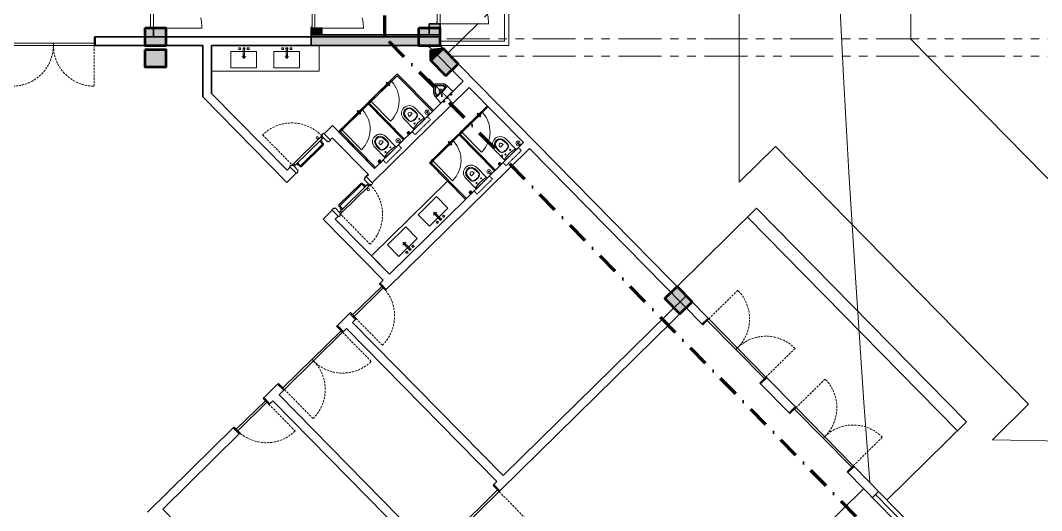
# Model space of a CAD drawing. Header units: millimetres. Extents: x -5316 to 10114, y -10026 to 11025.
# Drawn here: x 2586 to 4965, y -2601 to -1460 of the extents above; entities that cross this region are included whole.
import ezdxf

# ---------------------------------------------------------------- set-up
doc = ezdxf.new("R2010")
doc.units = ezdxf.units.MM
for name, pattern in [('CENTER2', [28.575, 19.05, -3.175, 3.175, -3.175]), ('DASHDOT', [1, 0.5, -0.25, 0, -0.25]), ('DASHDOT2', [0.5, 0.25, -0.125, 0, -0.125]), ('DUZ', [0]), ('HIDDEN', [0.375, 0.25, -0.125]), ('hidden-bl', [0.375, 0.25, -0.125]), ('PHANTOM', [2.5, 1.25, -0.25, 0.25, -0.25, 0.25, -0.25])]:
    doc.linetypes.add(name, pattern=pattern)
for name, color, linetype, lineweight in [('1-Gör3', 252, 'Continuous', 9), ('1m', 12, 'Continuous', 0), ('AKS', 31, 'CENTER2', 5), ('DUVAR', 1, 'Continuous', 35), ('E-Yangın KAPILARI_110_blok kasa', 140, 'Continuous', 13), ('kesit çizgisi', 2, 'DASHDOT2', 50), ('kolon', 5, 'Continuous', 53), ('MTX-MERDIVEN', 140, 'DUZ', 18), ('PL-KAPI', 43, 'Continuous', 13), ('tefrişler', 13, 'Continuous', 5), ('YOLLAR', 6, 'Continuous', 5), ('öz-cam', 4, 'Continuous', 5)]:
    doc.layers.add(name, color=color, linetype=linetype, lineweight=lineweight)
doc.layers.add('tarama_30', color=252, linetype='Continuous')
doc.layers.add('tarama_40', color=251, linetype='Continuous')

# ---------------------------------------------------------------- blocks, each defined once
blk = doc.blocks.new('yangın')
at = {"layer": 'E-Yangın KAPILARI_110_blok kasa', "ltscale": 0.0022}
for p, q in [((21347.7, 82414.5), (21347.7, 82536.1)), ((21243.5, 82424.1), (21243.5, 82426.9)), ((21245.7, 82424.1), (21245.7, 82426.9)), ((21246.7, 82430.1), (21253.8, 82430.1)), ((21253.8, 82427.9), (21246.7, 82427.9)), ((21254.8, 82424.1), (21254.8, 82426.9)), ((21257, 82424.1), (21257, 82426.9)), ((21234.2, 82414.5), (21234.2, 82423.1)), ((21347.7, 82423.1), (21234.2, 82423.1)), ((21239.9, 82414.5), (21234.2, 82414.5)), ((21344.5, 82416.7), (21239.9, 82416.7)), ((21239.9, 82414.5), (21239.9, 82416.7)), ((21246.8, 82424.1), (21242.4, 82424.1)), ((21242.4, 82423.1), (21242.4, 82424.1)), ((21242.4, 82416.6), (21242.4, 82415.6)), ((21246.8, 82415.6), (21242.4, 82415.6)), ((21243.5, 82415.6), (21243.5, 82412.8)), ((21245.7, 82415.6), (21245.7, 82412.8)), ((21253.8, 82411.8), (21246.7, 82411.8)), ((21253.8, 82409.6), (21246.7, 82409.6)), ((21246.8, 82423.1), (21246.8, 82424.1)), ((21246.8, 82416.6), (21246.8, 82415.6)), ((21254.8, 82424.1), (21257, 82424.1)), ((21254.8, 82415.6), (21254.8, 82412.8)), ((21254.8, 82415.6), (21257, 82415.6)), ((21257, 82415.6), (21257, 82412.8)), ((21344.5, 82416.7), (21344.5, 82414.5)), ((21344.5, 82414.5), (21347.7, 82414.5))]:
    blk.add_line(p, q, dxfattribs=at)
at = {"layer": 'E-Yangın KAPILARI_110_blok kasa', "linetype": 'HIDDEN', "ltscale": 100}
blk.add_arc((21348.1, 82424.4), 111.7, 89.9387, 180.6615, dxfattribs=at)
at = {"layer": 'E-Yangın KAPILARI_110_blok kasa', "ltscale": 0.0022}
for centre, radius, start, end in [((21246.7, 82426.9), 3.2, 90, 180), ((21246.7, 82426.9), 1, 90, 180), ((21253.8, 82426.9), 3.2, 0, 90), ((21253.8, 82426.9), 1, 0, 90), ((21246.7, 82412.8), 3.2, 180, 270), ((21246.7, 82412.8), 1, 180, 270), ((21253.8, 82412.8), 3.2, 270, 0), ((21253.8, 82412.8), 1, 270, 0)]:
    blk.add_arc(centre, radius, start, end, dxfattribs=at)
blk = doc.blocks.new('kapı-flat-4')
at = {"layer": 'PL-KAPI'}
for p, q in [((44285.1, 82186.7), (44285.1, 81996.7)), ((44290.1, 82186.7), (44290.1, 81996.7)), ((44290.1, 82091.7), (44285.1, 82091.7))]:
    blk.add_line(p, q, dxfattribs=at)
for points in [[(44290.1, 82189.2), (44290.1, 82186.7), (44270.1, 82186.7), (44270.1, 82189.2)], [(44290.1, 81996.7), (44290.1, 81994.2), (44270.1, 81994.2), (44270.1, 81996.7)]]:
    blk.add_lwpolyline(points, close=True, dxfattribs=at)
at = {"layer": 'PL-KAPI', "linetype": 'HIDDEN', "ltscale": 20}
for points in [[(44290.1, 82091.7, 0.414214), (44385.1, 82186.7), (44290.1, 82186.7)], [(44290.1, 82091.7, -0.414214), (44385.1, 81996.7), (44290.1, 81996.7)]]:
    blk.add_lwpolyline(points, format="xyb", dxfattribs=at)
blk = doc.blocks.new('WEFWEF')
at = {"layer": 'DUVAR'}
for p, q in [((46510.2, 84043.8), (46510.2, 84023.8)), ((46610.2, 84043.8), (46610.2, 84023.8))]:
    blk.add_line(p, q, dxfattribs=at)
at = {"layer": 'PL-KAPI', "lineweight": 15}
for p, q in [((46512.7, 84036.3), (46512.7, 84031.3)), ((46607.7, 84036.3), (46512.7, 84036.3)), ((46607.7, 84031.3), (46512.7, 84031.3))]:
    blk.add_line(p, q, dxfattribs=at)
at = {"layer": 'PL-KAPI', "linetype": 'HIDDEN', "ltscale": 20}
blk.add_lwpolyline([(46512.7, 84043.8, -0.384846), (46607.7, 84130.2), (46607.7, 84035.2)], format="xyb", dxfattribs=at)
at = {"layer": 'PL-KAPI', "lineweight": 15}
for points in [[(46512.7, 84043.8), (46510.2, 84043.8), (46510.2, 84023.8), (46512.7, 84023.8)], [(46610.2, 84043.8), (46607.7, 84043.8), (46607.7, 84023.8), (46610.2, 84023.8)]]:
    blk.add_lwpolyline(points, close=True, dxfattribs=at)
blk = doc.blocks.new('klozet')
at = {"layer": 'tefrişler', "linetype": 'hidden-bl', "ltscale": 5}
for p, q in [((44878.2, 83413.4), (44878.2, 83423.4)), ((44878.2, 83423.4), (44928.2, 83423.3)), ((44928.2, 83423.3), (44878.2, 83423.4)), ((44928.2, 83423.3), (44928.2, 83413.3))]:
    blk.add_line(p, q, dxfattribs=at)
at = {"layer": 'tefrişler'}
for p, q in [((44897.4, 83404), (44893.4, 83404)), ((44895.4, 83410.5), (44895.4, 83408.1)), ((44895.4, 83406), (44895.4, 83402)), ((44912.9, 83403.9), (44908.9, 83404)), ((44910.9, 83410.4), (44910.9, 83408.1)), ((44910.9, 83406), (44910.9, 83402)), ((44890.1, 83389.4), (44890.1, 83378.3)), ((44890.9, 83389.4), (44891.9, 83378.3)), ((44898.6, 83380.9), (44898.6, 83383.6)), ((44898.6, 83383.6), (44907.6, 83383.6)), ((44907.6, 83380.9), (44907.6, 83383.6)), ((44915.3, 83389.4), (44914.3, 83378.3)), ((44916.1, 83389.3), (44916.1, 83378.3))]:
    blk.add_line(p, q, dxfattribs=at)
blk.add_lwpolyline([(44885.1, 83378.4), (44885.2, 83413.4), (44921.2, 83413.3), (44921.1, 83378.3, -1)], format="xyb", close=True, dxfattribs=at)
for centre in [(44895.4, 83404), (44910.9, 83404)]:
    blk.add_circle(centre, 1, dxfattribs=at)
for centre, radius, start, end in [((44885.9, 83410.2), 0.8, 149.8583, 179.8583), ((44903.4, 83492.6), 84, 257.4847, 282.2319), ((44920.3, 83410.1), 0.8, 359.8583, 29.8583), ((44898.1, 83389.4), 8, 106.963, 179.8583), ((44903.1, 83378.3), 13, 179.8583, 269.8583), ((44897.7, 83389.3), 6.8, 103.665, 178.6993), ((44903.1, 83378.3), 11.2, 179.8583, 269.8583), ((44903.1, 83373.1), 25, 89.8583, 106.963), ((44903.1, 83373.1), 23.8, 89.8583, 106.963), ((44903.1, 83380.9), 4.5, 179.8583, 269.8583), ((44903.1, 83378.3), 11.2, 269.8583, 359.8583), ((44903.1, 83378.3), 13, 269.8583, 359.8583), ((44903.1, 83373.1), 25, 72.7537, 89.8583), ((44903.1, 83373.1), 23.8, 72.7537, 89.8583), ((44903.1, 83380.9), 4.5, 269.8583, 359.8583), ((44908.5, 83389.2), 6.8, 1.0173, 76.0516), ((44908.1, 83389.4), 8, 359.8583, 72.7537)]:
    blk.add_arc(centre, radius, start, end, dxfattribs=at)
blk = doc.blocks.new('3qr32')
at = {"layer": 'tefrişler'}
for p, q in [((44933, 83412.5), (44932.9, 83412.5)), ((44935.7, 83412.5), (44933, 83412.5)), ((44933.5, 83407.4), (44933.4, 83407.4)), ((44933.6, 83412.4), (44933.5, 83412.4)), ((44933.5, 83411.8), (44933.5, 83411.8)), ((44933.8, 83411.6), (44933.5, 83411.6)), ((44933.5, 83411.6), (44933.5, 83411.6)), ((44933.8, 83407.4), (44933.5, 83407.4)), ((44933.6, 83407.3), (44933.5, 83407.3)), ((44933.8, 83412.4), (44933.6, 83412.4)), ((44933.8, 83411.8), (44933.5, 83411.8)), ((44933.7, 83411.7), (44933.6, 83411.7)), ((44933.9, 83407.3), (44933.6, 83407.3)), ((44933.9, 83411.7), (44933.7, 83411.7)), ((44934.3, 83412.4), (44933.8, 83412.4)), ((44934.3, 83411.8), (44933.8, 83411.8)), ((44934.3, 83411.6), (44933.8, 83411.6)), ((44934.2, 83407.4), (44933.8, 83407.4)), ((44934.3, 83411.7), (44933.9, 83411.7)), ((44934.3, 83407.3), (44933.9, 83407.3)), ((44936.1, 83407.2), (44934, 83407.2)), ((44934.8, 83407.4), (44934.2, 83407.4)), ((44934.8, 83412.4), (44934.3, 83412.4)), ((44934.8, 83411.8), (44934.3, 83411.8)), ((44934.9, 83411.7), (44934.3, 83411.7)), ((44934.8, 83411.6), (44934.3, 83411.6)), ((44934.8, 83407.3), (44934.3, 83407.3)), ((44935.5, 83412.4), (44934.8, 83412.4)), ((44935.5, 83411.8), (44934.8, 83411.8)), ((44935.5, 83411.6), (44934.8, 83411.6)), ((44935.5, 83407.4), (44934.8, 83407.4)), ((44935.5, 83407.3), (44934.8, 83407.3)), ((44935.5, 83411.7), (44934.9, 83411.7)), ((44936.2, 83412.4), (44935.5, 83412.4)), ((44936.2, 83411.8), (44935.5, 83411.8)), ((44936.2, 83411.7), (44935.5, 83411.7)), ((44936.2, 83411.6), (44935.5, 83411.6)), ((44936.1, 83407.4), (44935.5, 83407.4)), ((44936.1, 83407.3), (44935.5, 83407.3)), ((44936.2, 83412.5), (44935.7, 83412.5)), ((44936.8, 83407.4), (44936.1, 83407.4)), ((44936.8, 83407.3), (44936.1, 83407.3)), ((44938.2, 83407.2), (44936.1, 83407.2)), ((44936.6, 83412.5), (44936.2, 83412.5)), ((44936.8, 83412.4), (44936.2, 83412.4)), ((44936.8, 83411.8), (44936.2, 83411.8)), ((44936.8, 83411.7), (44936.2, 83411.7)), ((44936.8, 83411.6), (44936.2, 83411.6)), ((44939.3, 83412.5), (44936.6, 83412.5)), ((44937.5, 83412.4), (44936.8, 83412.4)), ((44937.5, 83411.8), (44936.8, 83411.8)), ((44937.4, 83411.7), (44936.8, 83411.7)), ((44937.5, 83411.6), (44936.8, 83411.6)), ((44937.5, 83407.4), (44936.8, 83407.4)), ((44937.4, 83407.3), (44936.8, 83407.3)), ((44938, 83411.7), (44937.4, 83411.7)), ((44938, 83407.3), (44937.4, 83407.3)), ((44938.1, 83412.4), (44937.5, 83412.4)), ((44938.1, 83411.8), (44937.5, 83411.8)), ((44938.1, 83411.6), (44937.5, 83411.6)), ((44938, 83407.4), (44937.5, 83407.4)), ((44938.4, 83411.7), (44938, 83411.7)), ((44938.5, 83407.4), (44938, 83407.4)), ((44938.4, 83407.3), (44938, 83407.3)), ((44938.5, 83412.4), (44938.1, 83412.4)), ((44938.5, 83411.8), (44938.1, 83411.8)), ((44938.5, 83411.6), (44938.1, 83411.6)), ((44938.6, 83411.7), (44938.4, 83411.7)), ((44938.6, 83407.3), (44938.4, 83407.3)), ((44938.8, 83412.4), (44938.5, 83412.4)), ((44938.8, 83411.8), (44938.5, 83411.8)), ((44938.8, 83411.6), (44938.5, 83411.6)), ((44938.7, 83407.4), (44938.5, 83407.4)), ((44938.7, 83411.7), (44938.6, 83411.7)), ((44938.7, 83407.3), (44938.6, 83407.3)), ((44938.8, 83407.4), (44938.7, 83407.4)), ((44938.9, 83412.4), (44938.8, 83412.4)), ((44938.9, 83411.8), (44938.8, 83411.8)), ((44938.9, 83411.6), (44938.8, 83411.6))]:
    blk.add_line(p, q, dxfattribs=at)
for points in [[(44932.9, 83413.4), (44939.5, 83413.4), (44939.5, 83412.6), (44939.4, 83412.5), (44939.3, 83412.4), (44939.3, 83412.4), (44938.9, 83412.4), (44938.9, 83411.8), (44938.7, 83411.7), (44938.9, 83411.6), (44938.8, 83407.4), (44938.7, 83407.3), (44938.2, 83407.2), (44936.1, 83407.2), (44934, 83407.2), (44933.5, 83407.3), (44933.4, 83407.4), (44933.5, 83411.6), (44933.6, 83411.7), (44933.5, 83411.8), (44933.5, 83412.4), (44933.1, 83412.4), (44933, 83412.4), (44932.9, 83412.5), (44932.9, 83412.6)], [(44938.1, 83409.5), (44938.1, 83410), (44934.1, 83410), (44934.1, 83409.5)], [(44934.2, 83412.2), (44938.2, 83412.2), (44938.2, 83413.2), (44934.2, 83413.2)], [(44935.7, 83410), (44936.7, 83410), (44936.7, 83412.2), (44935.7, 83412.2)]]:
    blk.add_lwpolyline(points, close=True, dxfattribs=at)
blk = doc.blocks.new('34g34g3')
at = {"layer": 'tefrişler'}
for p, q in [((44868.9, 83412.8), (44868.9, 83413.4)), ((44868.9, 83413.4), (44874.4, 83413.4)), ((44868.9, 83412.8), (44874.4, 83412.8)), ((44869.2, 83412.4), (44869.2, 83412.8)), ((44870.7, 83412.2), (44870.7, 83410.4)), ((44872.7, 83412.2), (44872.7, 83410.4)), ((44874.1, 83412.4), (44874.1, 83412.8)), ((44874.4, 83412.8), (44874.4, 83413.4))]:
    blk.add_line(p, q, dxfattribs=at)
for radius in [4.9, 1.4, 1]:
    blk.add_circle((44871.6, 83405.6), radius, dxfattribs=at)
blk = doc.blocks.new('efwef')
at = {"layer": 'DUVAR'}
for name in ['34g34g3', 'klozet', '3qr32']:
    blk.add_blockref(name, (608.3, 117.8), dxfattribs=at)
blk = doc.blocks.new('kapı3')
at = {"layer": 'PL-KAPI'}
for p, q in [((44444.7, 83091.7), (44444.8, 83156.9)), ((44446.8, 83092.7), (44441.8, 83092.7)), ((44446.8, 83092.7), (44441.8, 83092.7)), ((44442.4, 83088.8), (44442.4, 83092.7)), ((44446.8, 83092.4), (44442.4, 83092.4)), ((44446.8, 83092.7), (44446.8, 83092.4)), ((44446.8, 83092.7), (44446.8, 83092.4)), ((44446.8, 83088.8), (44441.8, 83088.8)), ((44446.8, 83089), (44442.4, 83089)), ((44446.8, 83088.8), (44446.8, 83089))]:
    blk.add_line(p, q, dxfattribs=at)
at = {"layer": 'PL-KAPI', "lineweight": 15}
for p, q in [((44511.5, 83092.2), (44442.4, 83092.2)), ((44511.6, 83092.2), (44511.6, 83089.2)), ((44511.5, 83089.2), (44442.4, 83089.2))]:
    blk.add_line(p, q, dxfattribs=at)
at = {"layer": 'PL-KAPI'}
for points in [[(44441.6, 83090.7), (44441.6, 83093.1), (44441.8, 83093.1), (44441.8, 83090.7)], [(44441.6, 83090.7), (44441.6, 83088.4), (44441.8, 83088.4), (44441.8, 83090.7)]]:
    blk.add_lwpolyline(points, dxfattribs=at)
for points in [[(44502.8, 83095.6), (44500.4, 83095.6), (44500.4, 83092.2), (44502.8, 83092.2)], [(44502.8, 83089.2), (44500.3, 83089.2), (44500.3, 83085.9), (44502.8, 83085.9)]]:
    blk.add_lwpolyline(points, close=True, dxfattribs=at)
blk.add_arc((44444.8, 83090), 66.8, 1.896, 89.9945, dxfattribs=at)
blk = doc.blocks.new('q3r32r')
at = {"layer": 'PL-KAPI'}
for p, q in [((44471.1, 82655.4), (44469.1, 82655.4)), ((44471.1, 82653.5), (44469.1, 82653.5)), ((44471.6, 82660.4), (44471.6, 82572.9)), ((44476.6, 82660.4), (44476.6, 82572.9)), ((44477.7, 82652.6), (44477.7, 82656.2)), ((44477.7, 82580.6), (44477.7, 82577))]:
    blk.add_line(p, q, dxfattribs=at)
at = {"layer": 'PL-KAPI', "color": 251, "linetype": 'HIDDEN', "ltscale": 20, "true_color": 0x505050}
blk.add_lwpolyline([(44471.6, 82664.9, 0.420196), (44373, 82568.2), (44471.6, 82568.2)], format="xyb", dxfattribs=at)
at = {"layer": 'PL-KAPI'}
for points in [[(44471.6, 82672.1), (44469.6, 82672.1), (44469.6, 82667.1), (44471.6, 82667.1), (44471.6, 82667.1), (44471.6, 82665.1), (44473.1, 82665.1), (44473.1, 82664.1), (44490.6, 82664.1), (44490.6, 82667.1), (44492.6, 82667.1), (44492.6, 82672.1), (44491.6, 82672.1)], [(44471.6, 82651.9), (44471.1, 82651.9), (44471.1, 82656.9), (44471.6, 82656.9)], [(44476.6, 82652.6), (44481.2, 82652.6), (44481.2, 82656.2), (44476.6, 82656.2)], [(44481.2, 82652.6), (44486.6, 82652.6), (44486.6, 82580.6), (44481.2, 82580.6)], [(44471.6, 82561.1), (44469.6, 82561.1), (44469.6, 82566.1), (44471.6, 82566.1), (44471.6, 82566.1), (44471.6, 82568.1), (44473.1, 82568.1), (44473.1, 82569.1), (44490.6, 82569.1), (44490.6, 82566.1), (44492.6, 82566.1), (44492.6, 82561.1), (44491.6, 82561.1)], [(44476.6, 82580.6), (44481.2, 82580.6), (44481.2, 82577), (44476.6, 82577)]]:
    blk.add_lwpolyline(points, dxfattribs=at)
for points in [[(44471.6, 82664.9), (44471.6, 82660.4), (44476.6, 82660.4), (44476.6, 82663.9), (44473.1, 82663.9), (44473.1, 82664.9)], [(44471.6, 82568.3), (44471.6, 82572.9), (44476.6, 82572.9), (44476.6, 82569.3), (44473.1, 82569.3), (44473.1, 82568.3)]]:
    blk.add_lwpolyline(points, close=True, dxfattribs=at)
blk.add_lwpolyline([(44481.2, 82654.6), (44487.1, 82654.6, -0.414214), (44489.1, 82652.6), (44489.1, 82580.6, -0.414214), (44487.1, 82578.6), (44481.2, 82578.6)], format="xyb", dxfattribs=at)
for centre, radius in [((44466.7, 82654.4), 2.5), ((44470.8, 82568.2), 0.75)]:
    blk.add_circle(centre, radius, dxfattribs=at)
blk = doc.blocks.new('23rf2t3')
at = {"layer": 'tefrişler'}
for p, q in [((44203.1, 83247.9, 0), (44213.1, 83247.9, 0)), ((44203.1, 83247.9, 0), (44213.1, 83247.9, 0)), ((44208.1, 83242.9, 0), (44208.1, 83252.9, 0))]:
    blk.add_line(p, q, dxfattribs=at)
blk.add_lwpolyline([(44178.4, 83235.3), (44178.4, 83273.3), (44238.4, 83273.3), (44238.4, 83235.3)], close=True, dxfattribs=at)
at = {"layer": 'tefrişler', "elevation": 0}
blk.add_lwpolyline([(44206.8, 83229), (44206.7, 83248.7, -0.414214), (44206.9, 83248.9), (44209.3, 83248.9, -0.414214), (44209.5, 83248.7), (44209.5, 83229, -0.414214), (44209.3, 83228.8), (44207, 83228.8, -0.414214)], format="xyb", close=True, dxfattribs=at)
for points in [[(44200.1, 83231.2), (44200.1, 83227.2), (44196.1, 83227.2), (44196.1, 83231.2)], [(44216.1, 83231.2), (44216.1, 83227.2), (44220.1, 83227.2), (44220.1, 83231.2)]]:
    blk.add_lwpolyline(points, close=True, dxfattribs=at)
blk.add_lwpolyline([(44209.5, 83231.2), (44210.1, 83231.2), (44210.1, 83227.2), (44206.1, 83227.2), (44206.1, 83231.2), (44206.8, 83231.2)], dxfattribs=at)
at = {"layer": 'tefrişler'}
blk.add_arc((44208.1, 83247.9, 0), 2.5, 303.3695, 236.5029, dxfattribs=at)
blk = doc.blocks.new('wgw2tr3')
at = {"layer": 'tefrişler'}
for p, q in [((44303.1, 83247.9, 0), (44313.1, 83247.9, 0)), ((44303.1, 83247.9, 0), (44313.1, 83247.9, 0)), ((44308.1, 83242.9, 0), (44308.1, 83252.9, 0))]:
    blk.add_line(p, q, dxfattribs=at)
blk.add_lwpolyline([(44278.4, 83235.3), (44278.4, 83273.3), (44338.4, 83273.3), (44338.4, 83235.3)], close=True, dxfattribs=at)
at = {"layer": 'tefrişler', "elevation": 0}
blk.add_lwpolyline([(44306.8, 83229), (44306.7, 83248.7, -0.414214), (44306.9, 83248.9), (44309.3, 83248.9, -0.414214), (44309.5, 83248.7), (44309.5, 83229, -0.414214), (44309.3, 83228.8), (44307, 83228.8, -0.414214)], format="xyb", close=True, dxfattribs=at)
for points in [[(44300.1, 83231.2), (44300.1, 83227.2), (44296.1, 83227.2), (44296.1, 83231.2)], [(44316.1, 83231.2), (44316.1, 83227.2), (44320.1, 83227.2), (44320.1, 83231.2)]]:
    blk.add_lwpolyline(points, close=True, dxfattribs=at)
blk.add_lwpolyline([(44309.5, 83231.2), (44310.1, 83231.2), (44310.1, 83227.2), (44306.1, 83227.2), (44306.1, 83231.2), (44306.8, 83231.2)], dxfattribs=at)
at = {"layer": 'tefrişler'}
blk.add_arc((44308.1, 83247.9, 0), 2.5, 303.3695, 236.5029, dxfattribs=at)
blk = doc.blocks.new('54hy')
at = {"layer": 'tefrişler'}
for p, q in [((44403.1, 83247.9, 0), (44413.1, 83247.9, 0)), ((44403.1, 83247.9, 0), (44413.1, 83247.9, 0)), ((44408.1, 83242.9, 0), (44408.1, 83252.9, 0))]:
    blk.add_line(p, q, dxfattribs=at)
blk.add_lwpolyline([(44378.4, 83235.3), (44378.4, 83273.3), (44438.4, 83273.3), (44438.4, 83235.3)], close=True, dxfattribs=at)
at = {"layer": 'tefrişler', "elevation": 0}
blk.add_lwpolyline([(44406.8, 83229), (44406.7, 83248.7, -0.414214), (44406.9, 83248.9), (44409.3, 83248.9, -0.414214), (44409.5, 83248.7), (44409.5, 83229, -0.414214), (44409.3, 83228.8), (44407, 83228.8, -0.414214)], format="xyb", close=True, dxfattribs=at)
for points in [[(44400.1, 83231.2), (44400.1, 83227.2), (44396.1, 83227.2), (44396.1, 83231.2)], [(44416.1, 83231.2), (44416.1, 83227.2), (44420.1, 83227.2), (44420.1, 83231.2)]]:
    blk.add_lwpolyline(points, close=True, dxfattribs=at)
blk.add_lwpolyline([(44409.5, 83231.2), (44410.1, 83231.2), (44410.1, 83227.2), (44406.1, 83227.2), (44406.1, 83231.2), (44406.8, 83231.2)], dxfattribs=at)
at = {"layer": 'tefrişler'}
blk.add_arc((44408.1, 83247.9, 0), 2.5, 303.3695, 236.5029, dxfattribs=at)
blk = doc.blocks.new('34ty3t')
at = {"layer": 'tefrişler'}
for p, q in [((44503.1, 83247.9, 0), (44513.1, 83247.9, 0)), ((44503.1, 83247.9, 0), (44513.1, 83247.9, 0)), ((44508.1, 83242.9, 0), (44508.1, 83252.9, 0))]:
    blk.add_line(p, q, dxfattribs=at)
blk.add_lwpolyline([(44478.4, 83235.3), (44478.4, 83273.3), (44538.4, 83273.3), (44538.4, 83235.3)], close=True, dxfattribs=at)
at = {"layer": 'tefrişler', "elevation": 0}
blk.add_lwpolyline([(44506.8, 83229), (44506.7, 83248.7, -0.414214), (44506.9, 83248.9), (44509.3, 83248.9, -0.414214), (44509.5, 83248.7), (44509.5, 83229, -0.414214), (44509.3, 83228.8), (44507, 83228.8, -0.414214)], format="xyb", close=True, dxfattribs=at)
for points in [[(44500.1, 83231.2), (44500.1, 83227.2), (44496.1, 83227.2), (44496.1, 83231.2)], [(44516.1, 83231.2), (44516.1, 83227.2), (44520.1, 83227.2), (44520.1, 83231.2)]]:
    blk.add_lwpolyline(points, close=True, dxfattribs=at)
blk.add_lwpolyline([(44509.5, 83231.2), (44510.1, 83231.2), (44510.1, 83227.2), (44506.1, 83227.2), (44506.1, 83231.2), (44506.8, 83231.2)], dxfattribs=at)
at = {"layer": 'tefrişler'}
blk.add_arc((44508.1, 83247.9, 0), 2.5, 303.3695, 236.5029, dxfattribs=at)
blk = doc.blocks.new('g3g34qg')
at = {"layer": 'tefrişler', "extrusion": (-9.18355e-06, -5.22106e-10, 1), "elevation": -0.4}
for points in [[(44254.6, 82999.8), (44258.6, 82999.8)], [(44254.6, 82998.3), (44258.6, 82998.3)], [(44254.6, 82996.8), (44258.6, 82996.8)], [(44254.6, 82976.8), (44258.6, 82976.8)], [(44254.6, 82975.3), (44258.6, 82975.3)], [(44254.6, 82973.8), (44258.6, 82973.8)], [(44257.1, 82985.1), (44256.1, 82985.1), (44256.1, 82988.7), (44257.1, 82988.7)], [(44258.6, 82985.1), (44257.1, 82985.1), (44257.1, 82988.7), (44258.6, 82988.7)]]:
    blk.add_lwpolyline(points, dxfattribs=at)
for points in [[(44279.1, 83005.7, -0.15678), (44287.3, 83002.4), (44299.1, 82990.5, -0.404578), (44299.1, 82983.2), (44287.3, 82971.3, -0.165396), (44278.6, 82968), (44258.6, 82967.3), (44258.6, 83006.3), (44279.1, 83005.7)], [(44276.6, 82967.8, -0.079182), (44276.6, 83005.8, -2.898704)], [(44280.5, 83005.5, 0.179807), (44277.8, 82998.2), (44277.9, 82975.9, 0.168338), (44280.5, 82968.1)], [(44277.9, 82999.3, -0.217861), (44286.6, 82996.4), (44295.7, 82986.8), (44286.6, 82977.3, -0.217861), (44277.9, 82974.3, -0.189671)], [(44278.3, 83001.5, -0.164972), (44284.5, 82999.2), (44296.1, 82987.5, -0.386321), (44296.1, 82986.1), (44284.6, 82974.1, -0.195859), (44278.4, 82972.2, -0.157785)], [(44279.8, 83004.4, -0.141491), (44286.5, 83001.5), (44298.3, 82989.6, -0.402512), (44298.3, 82984), (44286.6, 82971.9, -0.161341), (44279.8, 82969.2)], [(44277.8, 82982.8), (44279.3, 82982.8, 0.999782), (44279.3, 82990.8), (44277.8, 82990.8)]]:
    blk.add_lwpolyline(points, format="xyb", dxfattribs=at)
at = {"layer": 'tefrişler', "linetype": 'DASHDOT', "extrusion": (-9.18355e-06, -5.22106e-10, 1), "elevation": -0.4}
blk.add_lwpolyline([(44238.6, 82986.8), (44318.6, 82986.8)], dxfattribs=at)

msp = doc.modelspace()

# ---------------------------------------------------------------- hatches: boundary and pattern name
at = {"layer": 'kolon'}
for points in [[(2876.1, -1517.7), (2926.1, -1517.7), (2926.1, -1477.7), (2876.1, -1477.7)], [(3513.9, -1517.7), (3563.9, -1517.7), (3563.9, -1477.7), (3513.9, -1477.7)], [(2876.1, -1567.7), (2926.1, -1567.7), (2926.1, -1527.7), (2876.1, -1527.7)], [(3606, -1560.4), (3570.9, -1524.8), (3542.4, -1552.8), (3577.4, -1588.5)], [(4151, -2114.9), (4116, -2079.3), (4087.5, -2107.3), (4122.5, -2143)]]:
    msp.add_hatch(color=256, dxfattribs=at).paths.add_polyline_path(points)
h = msp.add_hatch(color=256, dxfattribs=at)
h.paths.add_polyline_path([(3570.9, -1524.8), (3545.4, -1527.4), (3556.6, -1538.8)])
h.paths.add_polyline_path([(3556.6, -1538.8), (3545.4, -1527.4), (3542.4, -1527.7), (3542.4, -1552.8)])
at = {"layer": 'tarama_30'}
for points in [[(3288.9, -1492.7), (3288.9, -1477.7), (3263.9, -1477.7), (3263.9, -1492.7)], [(3563.9, -1517.7), (3563.9, -1492.7), (3538.9, -1492.7), (3263.9, -1492.7), (3263.9, -1517.7)]]:
    msp.add_hatch(color=256, dxfattribs=at).paths.add_polyline_path(points)
at = {"layer": 'tarama_40'}
h = msp.add_hatch(color=256, dxfattribs=at)
h.paths.add_polyline_path([(3563.9, -1467.7), (3538.9, -1467.7), (3538.9, -1492.7), (3563.9, -1492.7)])
h.paths.add_polyline_path([(3538.9, -1354.2), (3563.9, -1354.2), (3563.9, -787.7), (3538.9, -787.7)])

# ---------------------------------------------------------------- linework, layer by layer
at = {"layer": '1-Gör3', "lineweight": 15}
for p, q in [((3327.2, -1718.8), (3464.4, -1584)), ((3329.3, -1720.9), (3464.3, -1588.3)), ((3464.3, -1588.3), (3546.4, -1671.7)), ((3464.4, -1584), (3548.5, -1669.6)), ((3478.9, -1738), (3394.7, -1652.5)), ((3481, -1735.9), (3396.9, -1650.4)), ((3539.1, -1791), (3674.1, -1658.3)), ((3541.2, -1793.1), (3676.2, -1660.4)), ((3411.4, -1804.4), (3327.2, -1718.8)), ((3413.5, -1802.3), (3329.4, -1716.7)), ((3690.7, -1810.2), (3606.6, -1724.6)), ((3692.9, -1808.1), (3608.7, -1722.5)), ((3623.2, -1876.6), (3539.1, -1791)), ((3625.4, -1874.5), (3541.2, -1788.9))]:
    msp.add_line(p, q, dxfattribs=at)
at = {"layer": '1m', "color": 252, "lineweight": 0, "true_color": 0x939598}
msp.add_lwpolyline([(4565.1, -2536.1), (4551.4, -2349.4), (4532.4, -2070.3), (4516.4, -1814.1), (4503.6, -1590), (4494.3, -1404.2), (4487.5, -1250.5), (4482.3, -1119.5), (4477.6, -1001.9), (4472.5, -888.5), (4465.7, -769.9), (4456.3, -636.8), (4443.3, -479.9), (4425.9, -292.6), (4404.7, -79.4), (4380.6, 152.4), (4354.7, 395.6), (4327.8, 643.1), (4300.8, 887.4), (4274.7, 1121.4), (4250.5, 1337.9), (4228.7, 1531.1), (4209.1, 1701.7), (4191, 1851.8)], dxfattribs=at)
at = {"layer": 'AKS', "linetype": 'PHANTOM', "ltscale": 80}
for p, q in [((3581.9, -1536), (3938.2, -1185.7)), ((6479.8, -1502.7), (3563.9, -1502.7)), ((6479.8, -1542.7), (3588.5, -1542.7))]:
    msp.add_line(p, q, dxfattribs=at)
at = {"layer": 'DUVAR'}
for p, q in [((3563.9, -1517.7), (3563.9, -1467.7)), ((2876.1, -1497.7), (2760.7, -1497.7)), ((2760.7, -1497.7), (2760.7, -1517.7)), ((2876.1, -1477.7), (2876.1, -1497.7)), ((2876.1, -1477.7), (2896.1, -1477.7)), ((2876.1, -1497.7), (3563.9, -1497.7)), ((2896.1, -1477.7), (2896.1, -1497.7)), ((2876.1, -1517.7), (2760.7, -1517.7)), ((2876.1, -1517.7), (3011.7, -1517.7)), ((3011.7, -1637.7), (3011.7, -1517.7)), ((3031.7, -1517.7), (3563.9, -1517.7)), ((3031.7, -1629.5), (3031.7, -1517.7)), ((3618, -1601.2), (3535.8, -1517.7)), ((4190, -2154.6), (3563.9, -1517.7)), ((3406, -1837.7), (3632, -1615.5)), ((3411.4, -1804.4), (3618, -1601.2)), ((3758.2, -1743.9), (3632, -1615.5)), ((3207.3, -1836.7), (3011.7, -1637.7)), ((3207.6, -1808.4), (3031.7, -1629.5)), ((3293.9, -1723.6), (3313.2, -1704.5)), ((3411.4, -1804.4), (3313.2, -1704.5)), ((3293.9, -1723.6), (3307.9, -1737.8)), ((3307.9, -1737.8), (3313, -1732.8)), ((3397.1, -1818.4), (3313, -1732.8)), ((3438.6, -2086.2), (3772.2, -1758.1)), ((3445.9, -2050.9), (3758.2, -1743.9)), ((4175.8, -2168.6), (3772.2, -1758.1)), ((3207.6, -1808.4), (3214.7, -1801.4)), ((3214.7, -1801.4), (3228.7, -1815.6)), ((3207.3, -1836.7), (3228.7, -1815.6)), ((3392, -1823.4), (3397.1, -1818.4)), ((3392, -1823.4), (3406, -1837.7)), ((3291.5, -1922.3), (3312.9, -1901.2)), ((3312.9, -1901.2), (3326.9, -1915.5)), ((4116, -2079.3), (4301.4, -1897)), ((4790.5, -2394.6), (4301.4, -1897)), ((3431.7, -2064.9), (3291.5, -1922.3)), ((3319.7, -1922.5), (3326.9, -1915.5)), ((3445.9, -2050.9), (3319.7, -1922.5)), ((4769.1, -2415.6), (4280, -1918)), ((3424.5, -2071.9), (3431.7, -2064.9)), ((3703.3, -2555.1), (4151, -2114.9)), ((3710.6, -2519.8), (4137, -2100.7)), ((3324.7, -2170), (3353.2, -2142)), ((3360.1, -2163.3), (3367.2, -2156.3)), ((3360.1, -2163.3), (3710.6, -2519.8)), ((4190, -2154.6), (4175.8, -2168.6)), ((3338.7, -2184.3), (3324.7, -2170)), ((3338.7, -2184.3), (3345.9, -2177.3)), ((3345.9, -2177.3), (3696.4, -2533.9)), ((3153.5, -2338.3), (3185.6, -2306.7)), ((3199.7, -2321), (3185.6, -2306.7)), ((4325, -2291.9), (4310.7, -2305.9)), ((4377.3, -2373.7), (4310.7, -2305.9)), ((4391.6, -2359.6), (4325, -2291.9)), ((3189, -2331.5), (3199.7, -2321)), ((3167.6, -2352.5), (3174.7, -2345.5)), ((3174.7, -2345.5), (3525.2, -2702.1)), ((3189, -2331.5), (3539.5, -2688.1)), ((4391.6, -2359.6), (4377.3, -2373.7)), ((4605.1, -2576.9), (4790.5, -2394.6)), ((2882.6, -2604.7), (3082.2, -2408.4)), ((2918, -2597.9), (3096.3, -2422.6)), ((4514, -2512.7), (4528.3, -2498.7)), ((5649, -3667.3), (4514, -2512.7)), ((6132.9, -4131), (4528.3, -2498.7)), ((3689.2, -2540.9), (3696.4, -2533.9)), ((3703.3, -2555.1), (3689.2, -2540.9)), ((2918, -2597.9), (3268.5, -2954.5))]:
    msp.add_line(p, q, dxfattribs=at)
for points in [[(3563.9, -1467.7), (3563.9, -1492.7), (3538.9, -1492.7), (3538.9, -1467.7), (3563.9, -1467.7)], [(3563.9, -1492.7), (3563.9, -1517.7), (3263.9, -1517.7), (3263.9, -1492.7), (3563.9, -1492.7)]]:
    msp.add_lwpolyline(points, dxfattribs=at)
msp.add_lwpolyline([(3263.9, -1492.7), (3288.9, -1492.7), (3288.9, -1477.7), (3263.9, -1477.7)], close=True, dxfattribs=at)
at = {"layer": 'kesit çizgisi', "lineweight": 100, "ltscale": 200}
msp.add_lwpolyline([(6428, -4542.1), (3435.2, -1497.7), (3435.2, 3082.1), (-511.5, 7096.9)], dxfattribs=at)
at = {"layer": 'kolon'}
for p, q in [((3542.4, -1527.7), (3570.9, -1524.8)), ((3570.9, -1524.8), (3542.4, -1552.8)), ((3542.4, -1552.8), (3542.4, -1527.7))]:
    msp.add_line(p, q, dxfattribs=at)
for points in [[(2876.1, -1477.7), (2876.1, -1517.7), (2926.1, -1517.7), (2926.1, -1477.7)], [(3513.9, -1477.7), (3513.9, -1517.7), (3563.9, -1517.7), (3563.9, -1477.7)], [(2876.1, -1527.7), (2876.1, -1567.7), (2926.1, -1567.7), (2926.1, -1527.7)], [(3577.4, -1588.5), (3606, -1560.4), (3570.9, -1524.8), (3542.4, -1552.8)], [(4122.5, -2143), (4151, -2114.9), (4116, -2079.3), (4087.5, -2107.3)]]:
    msp.add_lwpolyline(points, close=True, dxfattribs=at)
at = {"layer": 'MTX-MERDIVEN', "ltscale": 100}
for p, q in [((3713.9, -1187.7), (3713.9, -1507.7)), ((3723.9, -1187.7), (3723.9, -1517.7)), ((3563.9, -1507.7), (3713.9, -1507.7)), ((3563.9, -1517.7), (3723.9, -1517.7)), ((4422.4, -2676.3), (4550.8, -2550.1))]:
    msp.add_line(p, q, dxfattribs=at)
at = {"layer": 'tefrişler'}
for points in [[(3031.7, -1517.7), (3031.7, -1577.7), (3282.5, -1577.7), (3282.5, -1517.7)], [(3623.2, -1876.6), (3581.2, -1833.8), (3403.9, -2008.1), (3445.9, -2050.9)]]:
    msp.add_lwpolyline(points, dxfattribs=at)
at = {"layer": 'YOLLAR'}
for p, q in [((4660.6, 561.3), (4660.6, -1503.5)), ((4260.6, -1187.7), (4260.6, -1836.2)), ((5190.2, -2042.2), (4660.6, -1503.5)), ((4345.1, -1753.1), (4260.6, -1836.2)), ((4935.1, -2353.4), (4345.1, -1753.1)), ((4850.6, -2436.5), (4935.1, -2353.4)), ((6375.6, -2462.6), (4850.6, -2436.5))]:
    msp.add_line(p, q, dxfattribs=at)
at = {"layer": 'öz-cam'}
for p, q in [((4571.4, -2571.1), (4585.7, -2557.1)), ((4578.5, -2564.1), (4648.6, -2635.4))]:
    msp.add_line(p, q, dxfattribs=at)

# ---------------------------------------------------------------- block references
at = {"layer": 'DUVAR'}
for name, p, rotation in [('kapı-flat-4', (-79428.5, 42772.5), 270), ('q3r32r', (-86838.2, -27965), 314.5096635247153), ('kapı-flat-4', (30220.6, -91813.3), 44.50966352528518), ('kapı-flat-4', (-86321.7, -28216.6), 314.5096635252852), ('kapı-flat-4', (30423.9, -92020.1), 44.50966352528518), ('kapı-flat-4', (-85957.2, -28587.5), 314.5096635252852)]:
    msp.add_blockref(name, p, dxfattribs=dict(at, rotation=rotation))
at = {"layer": 'DUVAR', "xscale": -1, "rotation": 314.5096635258806}
msp.add_blockref('q3r32r', (-24374.2, -91507.4), dxfattribs=at)
at = {"layer": 'E-Yangın KAPILARI_110_blok kasa'}
for p, rotation in [((-78859.2, 19880.1), 270.0000000000324), ((-79527, 19870.1), 270.0000000000299), ((-79150.6, 19870.1), 270.0000000000299)]:
    msp.add_blockref('yangın', p, dxfattribs=dict(at, rotation=rotation))
at = {"layer": 'PL-KAPI', "xscale": -1}
for name, p, rotation in [('kapı3', (-86541.8, 26450.4), 224.5096635251512), ('kapı3', (-86609.3, 26384), 224.5096635251512), ('kapı3', (-86330, 26378.2), 224.5096635251512), ('kapı3', (-86397.5, 26311.8), 224.5096635251512), ('WEFWEF', (-88988.8, 24906.7), 224.5096635281304)]:
    msp.add_blockref(name, p, dxfattribs=dict(at, rotation=rotation))
at = {"layer": 'PL-KAPI', "rotation": 224.5096635253965}
msp.add_blockref('WEFWEF', (-22310.7, 90453.2), dxfattribs=at)
at = {"layer": 'tefrişler'}
for name, p, rotation in [('34ty3t', (47615.1, 81703.6), 180), ('54hy', (47615.1, 81703.6), 180), ('efwef', (-22811.6, 89707.8), 224.651348628911), ('efwef', (-22879.1, 89641.5), 224.651348628911), ('efwef', (-22599.7, 89635.7), 224.651348628911), ('efwef', (-22667.2, 89569.3), 224.651348628911), ('wgw2tr3', (30313.6, -92337.4), 44.50966352517749), ('23rf2t3', (30313.6, -92337.4), 44.50966352517749)]:
    msp.add_blockref(name, p, dxfattribs=dict(at, rotation=rotation))
at = {"layer": 'tefrişler', "extrusion": (5.00714e-10, -1.25413e-09, 1), "rotation": 134.5096635255617}
msp.add_blockref('g3g34qg', (93787.2, 24975.5, 0), dxfattribs=at)

doc.saveas('drawing.dxf')
